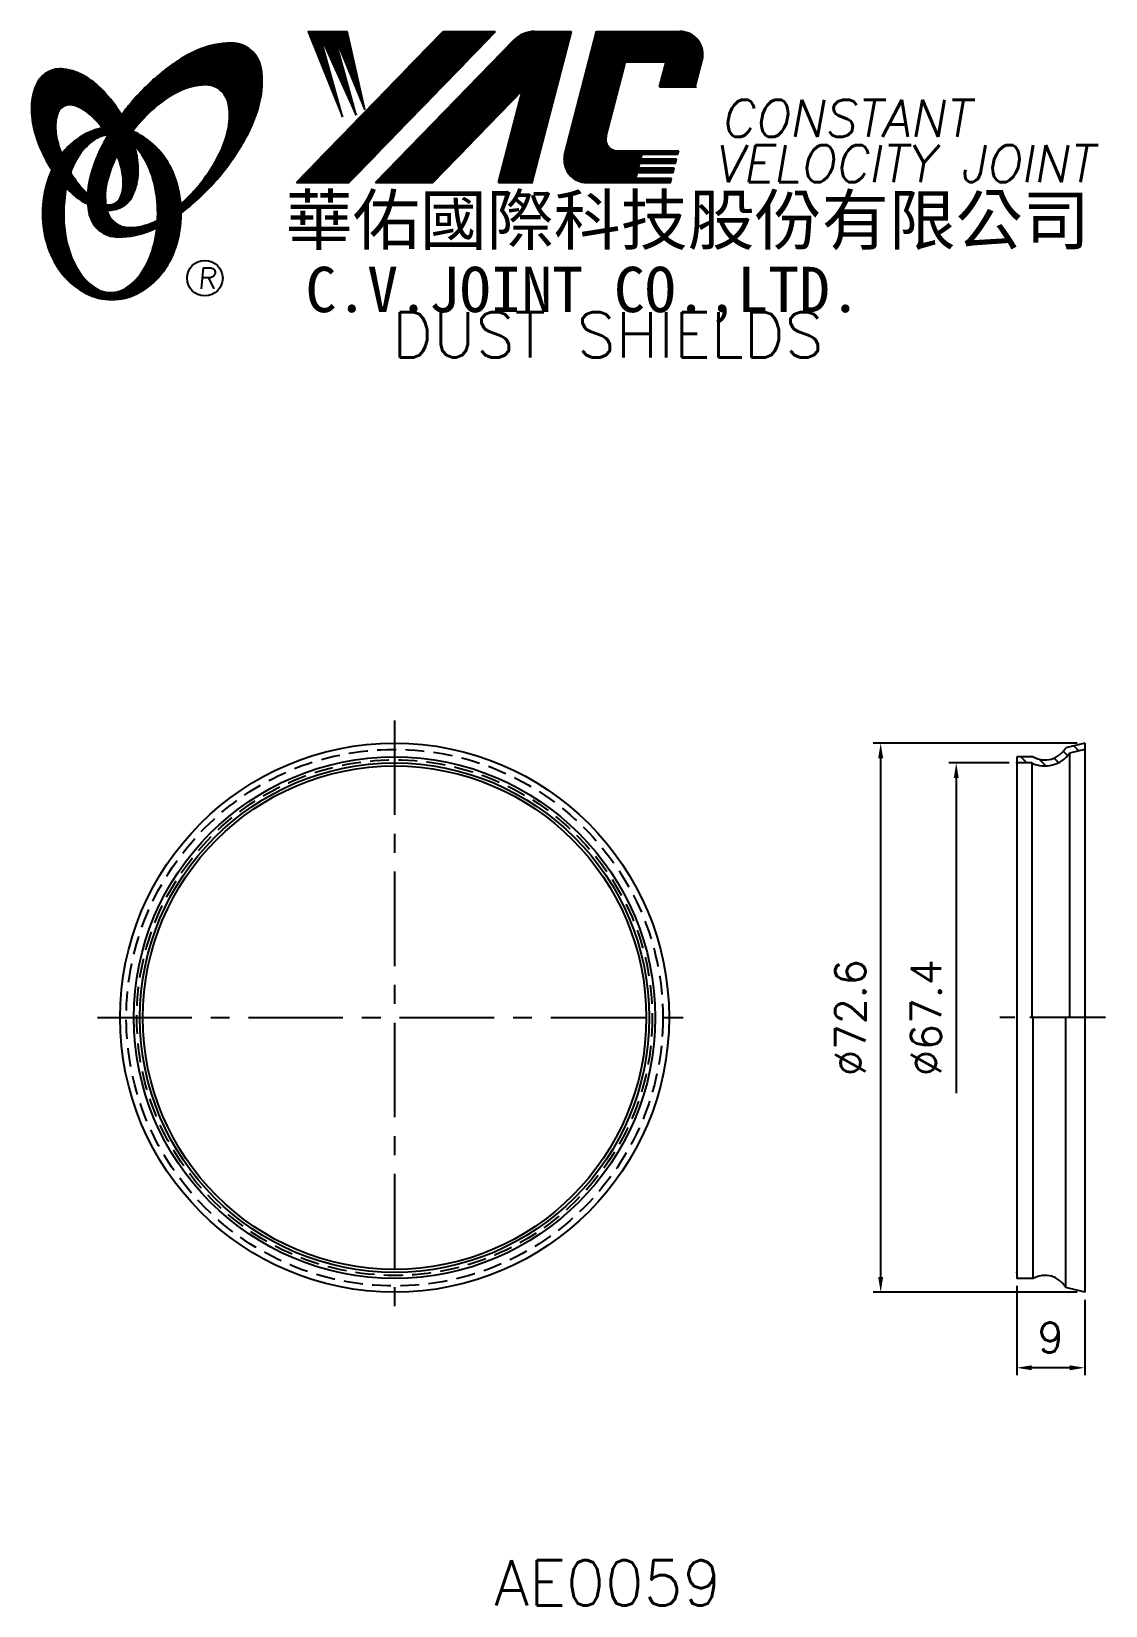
# Model space of a CAD drawing. Extents: x 91 to 233, y 1 to 210.
import ezdxf
from ezdxf.enums import TextEntityAlignment as Align

# ---------------------------------------------------------------- set-up
doc = ezdxf.new("R2010")
doc.units = 0
doc.header["$LTSCALE"] = 10
doc.header["$MEASUREMENT"] = 0
doc.linetypes.add('CENTER', pattern=[2, 1.25, -0.25, 0.25, -0.25])
doc.linetypes.add('HIDDEN', pattern=[0.375, 0.25, -0.125])
doc.layers.get('0').update_dxf_attribs({"linetype": 'CONTINUOUS'})
doc.layers.get('DEFPOINTS').update_dxf_attribs({"linetype": 'CONTINUOUS'})
doc.layers.add('4', color=4, linetype='CONTINUOUS')
doc.styles.add('CHINA', font='KAIU.TTF')
doc.styles.add('ITALICC', font='simplex.shx')
doc.dimstyles.new('STANDARD$0', dxfattribs={"dimtxt": 4, "dimasz": 2, "dimexe": 1, "dimexo": 1, "dimgap": 2, "dimtad": 1, "dimdec": 4, "dimzin": 10, "dimtxsty": 'ITALICC', "dimcen": 2, "dimclrd": 5, "dimclre": 5, "dimclrt": 18, "dimaunit": 1, "dimazin": 3, "dimtp": 0.1, "dimtfac": 0.7, "dimtdec": 4, "dimtmove": 0, "dimatfit": 3, "dimtolj": 1, "dimtzin": 10})
pattern_1 = [(45, (-7.845935, 2.159181), (-0.00883883476, 0.00883883476), [])]
pattern_2 = [(45, (160.74461, -34.145228), (-0.00727476112, 0.00727476112), [])]

# ---------------------------------------------------------------- blocks, each defined once
blk = doc.blocks.new('*D14')
at = {"color": 5, "linetype": 'BYBLOCK'}
for p, q in [((220.56, 112.8), (212.56, 112.8)), ((213.56, 110.8), (213.56, 69.1))]:
    blk.add_line(p, q, dxfattribs=at)
blk.add_solid([(213.23, 110.8), (213.89, 110.8), (213.56, 112.8)], dxfattribs=at)
at = {"layer": 'DEFPOINTS', "color": 0, "linetype": 'BYBLOCK'}
for p in [(213.56, 112.8), (221.56, 112.8), (221.56, 45.4)]:
    blk.add_point(p, dxfattribs=at)
at = {"color": 18, "linetype": 'BYBLOCK', "insert": (209.56, 79.1), "char_height": 4, "attachment_point": 5, "rotation": 90, "style": 'ITALICC'}
blk.add_mtext('\\A1;∅67.4', dxfattribs=at)
blk = doc.blocks.new('*D15')
at = {"color": 5, "linetype": 'BYBLOCK'}
for p, q in [((229.56, 115.42), (202.56, 115.42)), ((203.56, 44.77), (203.56, 113.42)), ((229.56, 42.77), (202.56, 42.77))]:
    blk.add_line(p, q, dxfattribs=at)
for points in [[(203.23, 113.42), (203.89, 113.42), (203.56, 115.42)], [(203.23, 44.77), (203.89, 44.77), (203.56, 42.77)]]:
    blk.add_solid(points, dxfattribs=at)
at = {"layer": 'DEFPOINTS', "color": 0, "linetype": 'BYBLOCK'}
for p in [(203.56, 115.42), (230.56, 115.42), (230.56, 42.77)]:
    blk.add_point(p, dxfattribs=at)
at = {"color": 18, "linetype": 'BYBLOCK', "insert": (199.56, 79.1), "char_height": 4, "attachment_point": 5, "rotation": 90, "style": 'ITALICC'}
blk.add_mtext('\\A1;∅72.6', dxfattribs=at)
blk = doc.blocks.new('*D16')
at = {"color": 5, "linetype": 'BYBLOCK'}
for p, q in [((221.56, 43.6), (221.56, 31.77)), ((230.56, 41.77), (230.56, 31.77)), ((228.56, 32.77), (223.56, 32.77))]:
    blk.add_line(p, q, dxfattribs=at)
for points in [[(223.56, 33.1), (223.56, 32.44), (221.56, 32.77)], [(228.56, 33.1), (228.56, 32.44), (230.56, 32.77)]]:
    blk.add_solid(points, dxfattribs=at)
at = {"layer": 'DEFPOINTS', "color": 0, "linetype": 'BYBLOCK'}
for p in [(221.56, 44.6), (230.56, 42.77), (221.56, 32.77)]:
    blk.add_point(p, dxfattribs=at)
at = {"color": 18, "linetype": 'BYBLOCK', "insert": (226.06, 36.77), "char_height": 4, "attachment_point": 5, "style": 'ITALICC'}
blk.add_mtext('\\A1;9', dxfattribs=at)

msp = doc.modelspace()

# ---------------------------------------------------------------- hatches: boundary and pattern name
at = {"layer": '4', "linetype": 'CONTINUOUS'}
h = msp.add_hatch(dxfattribs=at)
h.set_pattern_fill('ANSI31', color=5, scale=0.1, style=0)
h.set_pattern_definition(pattern_1)
h.paths.add_polyline_path([(152.61277, 209.59016), (145.65546, 209.59016), (126.23886, 189.5864), (133.19616, 189.5864)])
h.paths.add_polyline_path([(156.15966, 201.82459), (152.97929, 189.5864), (157.46027, 189.5864), (162.65871, 209.59016), (157.76198, 209.59016, 0.202785967), (155.02791, 208.43375), (136.73378, 189.5864), (144.28069, 189.5864)])
h.paths.add_polyline_path([(169.78677, 205.59175), (175.18049, 205.59175), (174.31147, 202.24773), (179.02829, 202.24773), (179.94501, 205.7753, 0.490800957), (176.99481, 209.59016), (165.96049, 209.59016), (161.75344, 193.40127, 0.490800957), (164.70364, 189.5864), (175.73795, 189.5864), (175.8924, 190.18072), (171.17558, 190.18072), (171.36895, 190.9248), (176.08577, 190.9248), (176.24432, 191.53494), (171.5275, 191.53494), (171.68875, 192.15541), (176.40557, 192.15541), (176.56175, 192.7564), (171.84493, 192.7564), (172.00173, 193.35978), (176.71855, 193.35978), (176.83528, 193.80897), (168.69553, 193.80897, -0.490800957), (167.22043, 195.7164)])
h = msp.add_hatch(dxfattribs=at)
h.set_pattern_fill('ANSI31', color=1, scale=0.1, style=0)
h.set_pattern_definition(pattern_1)
h.paths.add_polyline_path([(132.97083, 209.59016), (127.79351, 209.59016), (132.36427, 198.28643), (129.29833, 209.24441), (134.13307, 198.52208), (131.18506, 209.24441), (135.31228, 199.22905)])
h = msp.add_hatch(dxfattribs=at)
h.set_pattern_fill('ANSI31', color=5, scale=0.082305, style=0)
h.set_pattern_definition([(45, (-7.845935, 2.159181), (-0.00727476112, 0.00727476112), [])])
h.paths.add_polyline_path([(114.18954, 202.52769, -0.172879177), (116.13101, 201.86912, -0.172879177), (117.2183, 200.13107, -0.104527385), (117.24608, 196.80288, -0.065680101), (116.07655, 193.40092, -0.051823203), (113.63613, 189.55853, -0.044272532), (110.96116, 186.7322, -0.020203161), (111.01475, 185.59428, 0.006517006), (111.4193, 185.90635, 0.049863361), (115.97272, 190.31942, 0.049863361), (119.56236, 195.54658, 0.063682799), (121.3834, 200.17393, 0.103597411), (121.5727, 204.7579, 0.177892575), (120.22409, 207.12818, 0.177892575), (117.6617, 208.0615, 0.103597411), (113.1739, 207.10846, 0.063682799), (108.91616, 204.53938, 0.049863361), (104.36274, 200.12632, 0.016070017), (103.09204, 198.52001, -0.007061632), (103.33932, 198.08298, -0.031648676), (104.29191, 196.0464, -0.008069351), (104.72381, 196.61071, -0.051823203), (107.90219, 199.86917, -0.065680101), (110.94412, 201.78952, -0.104527385)])
h.paths.add_polyline_path([(101.11387, 189.36637, -0.065680101), (102.2834, 192.76832, -0.006063428), (102.52734, 193.24334, 0.027613469), (101.8005, 194.83141, 0.017011252), (101.26708, 195.76638, 0.007829282), (100.7731, 194.89916, 0.063682799), (98.95205, 190.27181, 0.103597411), (98.76276, 185.68784, 0.177892575), (100.11136, 183.31756, 0.177892575), (102.67375, 182.38423, 0.103597411), (107.16155, 183.33728, 0.008811776), (107.78852, 183.62736, 0.013922709), (107.86584, 184.59717, -0.009086703), (107.41583, 184.37972, -0.104527385), (104.17041, 183.64156, -0.172879177), (102.22894, 184.30012, -0.172879177), (101.14164, 186.03818, -0.104527385)])
h = msp.add_hatch(dxfattribs=at)
h.set_pattern_fill('ANSI31', color=3, scale=0.082305, style=0)
h.set_pattern_definition(pattern_2)
h.paths.add_polyline_path([(98.39303, 203.57852, 0.106488277), (95.45115, 204.61709, 0.158297415), (93.36095, 204.22205, 0.158297415), (91.90162, 202.67436, 0.106488277), (91.19081, 199.63659, 0.071723199), (91.60885, 196.32364, 0.058080454), (93.15384, 192.50825, 0.058080454), (95.53489, 189.15046, 0.071723199), (98.10013, 187.01271, 0.020895977), (98.64031, 186.71072, -0.030777155), (98.6244, 188.08694, -0.042059526), (97.52805, 189.2497, -0.04691039), (95.90888, 191.73085, -0.04691039), (94.7806, 194.47033, -0.060581117), (94.3785, 196.7324, -0.10187153), (94.69012, 198.8206, -0.185892489), (95.47021, 199.71224, -0.185892489), (96.64686, 199.85036, -0.10187153), (98.54451, 198.92483, -0.060581117), (100.18134, 197.31256, -0.04691039), (101.8005, 194.83141, -0.04691039), (102.92878, 192.09192, -0.060581117), (103.33088, 189.82986, -0.10187153), (103.01926, 187.74165, -0.185892489), (102.23917, 186.85001, -0.185892489), (101.06253, 186.71189, -0.002013383), (101.02173, 186.72252, 0.021593804), (101.14164, 186.03818, 0.006477741), (101.15965, 185.96114, 0.14950097), (103.1322, 186.36918, 0.158297415), (104.59154, 187.91687, 0.106488277), (105.30235, 190.95463, 0.071723199), (104.8843, 194.26759, 0.058080454), (103.33932, 198.08298, 0.058080454), (100.95827, 201.44077, 0.071723199)])
h = msp.add_hatch(dxfattribs=at)
h.set_pattern_fill('ANSI31', color=1, scale=0.082305, style=0)
h.set_pattern_definition(pattern_2)
h.paths.add_polyline_path([(99.48666, 195.25507, -0.120168026), (101.17845, 195.90846, 0.016865385), (100.57869, 196.7912, 0.076648372), (98.42246, 196.07228, 0.104809576), (95.33801, 193.55918, 0.005838257), (95.17106, 193.34698, 0.028089978), (95.90888, 191.73085, 0.014237292), (96.35101, 190.9458, -0.045767751), (97.27619, 192.88265, -0.106890197)])
h.paths.add_polyline_path([(95.45529, 185.50045, -0.048711043), (95.78539, 188.88079, -0.007865741), (95.53489, 189.15046, -0.037695478), (93.89901, 191.26922, 0.03042545), (93.37368, 189.96525, 0.080710289), (92.64825, 185.50045, 0.080710289), (93.37368, 181.03566, 0.089265679), (95.33801, 177.44172, 0.104809576), (98.42246, 174.92862, 0.11926607), (101.83165, 174.10369, 0.11926607), (105.24085, 174.92862, 0.104809576), (108.3253, 177.44172, 0.089265679), (110.28962, 181.03566, 0.080710289), (111.01506, 185.50045, 0.080710289), (110.28962, 189.96525, 0.089265679), (108.3253, 193.55918, 0.104809576), (105.24085, 196.07228, 0.025513357), (104.54761, 196.38503, 0.004818181), (104.29191, 196.0464, -0.023722145), (104.83312, 194.44965, -0.065307489), (106.0683, 192.88265, -0.073950765), (107.38075, 189.68492, -0.060532391), (107.88921, 185.50045, -0.060532391), (107.38075, 181.31599, -0.073950765), (106.0683, 178.11826, -0.106890197), (103.85784, 175.74583, -0.153118262), (101.67225, 175.06046, -0.153118262), (99.48666, 175.74583, -0.106890197), (97.27619, 178.11826, -0.073950765), (95.96374, 181.31599, -0.060532391)])
h = msp.add_hatch(dxfattribs=at)
h.set_pattern_fill('ANSI31', color=5, scale=12, angle=90, style=0)
h.set_pattern_definition([(135, (0.2229, -1.8082), (-1.06066, -1.06066), [])])
h.paths.add_polyline_path([(223.75128, 113.59607), (221.55914, 113.59607), (221.55914, 112.79607), (223.55914, 112.79607, 0.365305404), (228.55914, 114.09607), (230.55914, 114.59607), (230.55914, 115.42069), (228.05896, 114.79565, -0.405987667)])

# ---------------------------------------------------------------- linework, layer by layer
at = {"layer": '4', "color": 5, "linetype": 'CONTINUOUS'}
for p, q in [((126.23886, 189.5864), (145.65546, 209.59016)), ((133.19616, 189.5864), (152.61277, 209.59016)), ((136.73378, 189.5864), (155.02791, 208.43375)), ((145.65546, 209.59016), (152.61277, 209.59016)), ((157.46027, 189.5864), (162.65871, 209.59016)), ((157.76198, 209.59016), (162.65871, 209.59016)), ((161.75344, 193.40127), (165.96049, 209.59016)), ((165.96049, 209.59016), (176.99481, 209.59016)), ((167.22043, 195.7164), (169.78677, 205.59175)), ((169.78677, 205.59175), (175.18049, 205.59175)), ((174.31147, 202.24773), (175.18049, 205.59175)), ((179.02829, 202.24773), (179.94501, 205.7753)), ((174.31147, 202.24773), (179.17872, 202.24773)), ((144.28069, 189.5864), (156.15966, 201.82459)), ((152.97929, 189.5864), (156.15966, 201.82459)), ((168.69553, 193.80897), (176.83528, 193.80897)), ((176.71855, 193.35978), (176.83528, 193.80897)), ((171.5275, 191.53494), (171.68875, 192.15541)), ((171.68875, 192.15541), (176.40557, 192.15541)), ((171.84493, 192.7564), (172.00173, 193.35978)), ((171.84493, 192.7564), (176.56175, 192.7564)), ((172.00173, 193.35978), (176.71855, 193.35978)), ((176.40557, 192.15541), (176.56175, 192.7564)), ((126.23886, 189.5864), (133.19616, 189.5864)), ((136.73378, 189.5864), (144.28069, 189.5864)), ((152.97929, 189.5864), (157.46027, 189.5864)), ((164.70364, 189.5864), (175.73795, 189.5864)), ((171.17558, 190.18072), (171.36895, 190.9248)), ((171.17558, 190.18072), (175.8924, 190.18072)), ((171.36895, 190.9248), (176.08577, 190.9248)), ((171.5275, 191.53494), (176.24432, 191.53494)), ((175.73795, 189.5864), (175.8924, 190.18072)), ((176.08577, 190.9248), (176.24432, 191.53494))]:
    msp.add_line(p, q, dxfattribs=at)
at = {"layer": '4', "color": 1, "linetype": 'CONTINUOUS'}
for p, q in [((127.79351, 209.59016), (132.36427, 198.28643)), ((127.79351, 209.59016), (132.97083, 209.59016)), ((129.29833, 209.24441), (134.13307, 198.52208)), ((132.36427, 198.28643), (129.29833, 209.24441)), ((131.18506, 209.24441), (135.31228, 199.22905)), ((134.13307, 198.52208), (131.18506, 209.24441)), ((135.31228, 199.22905), (132.97083, 209.59016))]:
    msp.add_line(p, q, dxfattribs=at)
at = {"layer": '4', "color": 5, "linetype": 'CENTER'}
for p, q in [((139.2345, 118.42069), (139.2345, 39.77145)), ((99.90988, 79.09607), (178.55913, 79.09607))]:
    msp.add_line(p, q, dxfattribs=at)
at = {"layer": '4', "color": 7, "linetype": 'CONTINUOUS'}
for p, q in [((139.2345, 115.42069), (139.2345, 114.59607)), ((230.55914, 115.42069), (228.05896, 114.79565)), ((230.55914, 114.59607), (228.55914, 114.09607)), ((230.55914, 115.42069), (230.55914, 42.77145)), ((221.55914, 113.59607), (221.55914, 44.59607)), ((223.75128, 113.59607), (221.55914, 113.59607)), ((223.55914, 112.79607), (221.55914, 112.79607)), ((223.55914, 112.79607), (223.55914, 79.09607)), ((228.55914, 114.09607), (228.55914, 79.09607)), ((223.75128, 44.59607), (223.75128, 79.09607)), ((228.05896, 43.3965), (228.05896, 79.09607)), ((223.75128, 44.59607), (221.55914, 44.59607)), ((230.55914, 42.77145), (228.05896, 43.3965))]:
    msp.add_line(p, q, dxfattribs=at)
at = {"layer": '4', "color": 5, "linetype": 'CENTER', "ltscale": 0.8}
msp.add_line((233.3135, 79.09607), (218.55914, 79.09607), dxfattribs=at)
at = {"layer": '4', "color": 5, "linetype": 'CONTINUOUS'}
for points in [[(111.01475, 185.59428, 0.006517006), (111.4193, 185.90635, 0.049863361), (115.97272, 190.31942, 0.049863361), (119.56236, 195.54658, 0.063682799), (121.3834, 200.17393, 0.103597411), (121.5727, 204.7579, 0.177892575), (120.22409, 207.12818, 0.177892575), (117.6617, 208.0615, 0.103597411), (113.1739, 207.10846, 0.063682799), (108.91616, 204.53938, 0.049863361), (104.36274, 200.12632, 0.016070017), (103.09204, 198.52001)], [(110.96116, 186.7322, 0.044272532), (113.63613, 189.55853, 0.051823203), (116.07655, 193.40092, 0.065680101), (117.24608, 196.80288, 0.104527385), (117.2183, 200.13107, 0.172879177), (116.13101, 201.86912, 0.172879177), (114.18954, 202.52769, 0.104527385), (110.94412, 201.78952, 0.065680101), (107.90219, 199.86917, 0.051823203), (104.72381, 196.61071, 0.008069351), (104.29191, 196.0464)], [(101.26708, 195.76638, 0.007829282), (100.7731, 194.89916, 0.063682799), (98.95205, 190.27181, 0.103597411), (98.76276, 185.68784, 0.177892575), (100.11136, 183.31756, 0.177892575), (102.67375, 182.38423, 0.103597411), (107.16155, 183.33728, 0.008811776), (107.78852, 183.62736, 0.008811776)], [(102.52734, 193.24334, 0.006063428), (102.2834, 192.76832, 0.065680101), (101.11387, 189.36637, 0.104527385), (101.14164, 186.03818, 0.172879177), (102.22894, 184.30012, 0.172879177), (104.17041, 183.64156, 0.104527385), (107.41583, 184.37972, 0.009086703), (107.86584, 184.59717, 0.009086703)]]:
    msp.add_lwpolyline(points, format="xyb", dxfattribs=at)
at = {"layer": '4', "color": 3, "linetype": 'CONTINUOUS'}
for points in [[(101.15965, 185.96114, 0.14950097), (103.1322, 186.36918, 0.158297415), (104.59154, 187.91687, 0.106488277), (105.30235, 190.95463, 0.071723199), (104.8843, 194.26759, 0.058080454), (103.33932, 198.08298, 0.058080454), (100.95827, 201.44077, 0.071723199), (98.39303, 203.57852, 0.106488277), (95.45115, 204.61709, 0.158297415), (93.36095, 204.22205, 0.158297415), (91.90162, 202.67436, 0.106488277), (91.19081, 199.63659, 0.071723199), (91.60885, 196.32364, 0.058080454), (93.15384, 192.50825, 0.058080454), (95.53489, 189.15046, 0.071723199), (98.10013, 187.01271, 0.020895977), (98.64031, 186.71072, 0.020895977)], [(101.02173, 186.72252, 0.002013383), (101.06253, 186.71189, 0.185892489), (102.23917, 186.85001, 0.185892489), (103.01926, 187.74165, 0.10187153), (103.33088, 189.82986, 0.060581117), (102.92878, 192.09192, 0.04691039), (101.8005, 194.83141, 0.04691039), (100.18134, 197.31256, 0.060581117), (98.54451, 198.92483, 0.10187153), (96.64686, 199.85036, 0.185892489), (95.47021, 199.71224, 0.185892489), (94.69012, 198.8206, 0.10187153), (94.3785, 196.7324, 0.060581117), (94.7806, 194.47033, 0.04691039), (95.90888, 191.73085, 0.04691039), (97.52805, 189.2497, 0.042059526), (98.6244, 188.08694, 0.042059526)]]:
    msp.add_lwpolyline(points, format="xyb", dxfattribs=at)
at = {"layer": '4', "color": 1, "linetype": 'CONTINUOUS'}
for points in [[(93.89901, 191.26922, 0.03042545), (93.37368, 189.96525, 0.080710289), (92.64825, 185.50045, 0.080710289), (93.37368, 181.03566, 0.089265679), (95.33801, 177.44172, 0.104809576), (98.42246, 174.92862, 0.11926607), (101.83165, 174.10369, 0.11926607), (105.24085, 174.92862, 0.104809576), (108.3253, 177.44172, 0.089265679), (110.28962, 181.03566, 0.080710289), (111.01506, 185.50045, 0.080710289), (110.28962, 189.96525, 0.089265679), (108.3253, 193.55918, 0.104809576), (105.24085, 196.07228, 0.025513357), (104.54761, 196.38503, 0.025513357)], [(100.57869, 196.7912, 0.076648372), (98.42246, 196.07228, 0.104809576), (95.33801, 193.55918, 0.005838257), (95.17106, 193.34698, 0.005838257)], [(101.17845, 195.90846, 0.120168026), (99.48666, 195.25507, 0.106890197), (97.27619, 192.88265, 0.045767751), (96.35101, 190.9458, 0.045767751)], [(95.78539, 188.88079, 0.048711043), (95.45529, 185.50045, 0.060532391), (95.96374, 181.31599, 0.073950765), (97.27619, 178.11826, 0.106890197), (99.48666, 175.74583, 0.153118262), (101.67225, 175.06046, 0.153118262), (103.85784, 175.74583, 0.106890197), (106.0683, 178.11826, 0.073950765), (107.38075, 181.31599, 0.060532391), (107.88921, 185.50045, 0.060532391), (107.38075, 189.68492, 0.073950765), (106.0683, 192.88265, 0.065307489), (104.83312, 194.44965)]]:
    msp.add_lwpolyline(points, format="xyb", dxfattribs=at)
at = {"layer": '4', "color": 5, "linetype": 'CONTINUOUS'}
msp.add_circle((114.13589, 176.95473), 2.35282, dxfattribs=at)
at = {"layer": '4', "color": 7, "linetype": 'CONTINUOUS'}
for radius in [36.32462, 34.5, 33.7, 33.30779]:
    msp.add_circle((139.2345, 79.09607), radius, dxfattribs=at)
at = {"layer": '4', "color": 5, "linetype": 'HIDDEN'}
for radius in [35.5, 34.10779]:
    msp.add_circle((139.2345, 79.09607), radius, dxfattribs=at)
at = {"layer": '4', "color": 5, "linetype": 'CONTINUOUS'}
for centre, radius, start, end in [((157.76198, 205.77992), 3.81024, 90, 135.8533387), ((176.99481, 206.54197), 3.04819, 345.4326059, 90), ((168.69553, 195.33307), 1.5241, 165.4326059, 270), ((164.70364, 192.6346), 3.04819, 165.4326059, 270)]:
    msp.add_arc(centre, radius, start, end, dxfattribs=at)
at = {"layer": '4', "color": 7, "linetype": 'CONTINUOUS'}
for centre, radius, start, end in [((225.2882, 116.41124), 3.20737, 241.3680506, 329.7542339), ((225.2882, 116.41124), 4.00737, 244.4391726, 324.7092598), ((225.2882, 41.78091), 3.20737, 30.2457661, 118.6319494)]:
    msp.add_arc(centre, radius, start, end, dxfattribs=at)
for p in [(221.55914, 112.79607), (221.55914, 112.79607), (221.55914, 112.79607), (221.55914, 45.39607), (221.55914, 45.39607), (221.55914, 45.39607)]:
    msp.add_point(p, dxfattribs=at)

# ---------------------------------------------------------------- texts
at = {"layer": '4', "color": 5, "linetype": 'CONTINUOUS', "style": 'ITALICC'}
for s, height, oblique, p in [('CONSTANT', 4.9, 10, (182.38767, 195.65687)), ('VELOCITY JOINT', 4.9, 10, (181.50944, 189.66149)), ('R', 2.75625, 5, (113.17721, 175.54513))]:
    msp.add_text(s, height=height, dxfattribs=dict(at, oblique=oblique)).set_placement(p)
at = {"layer": '4', "color": 7, "linetype": 'CONTINUOUS', "style": 'CHINA'}
for s, height, p in [('華佑國際科技股份有限公司', 6.5, (124.8255, 181.39656)), ('C.V.JOINT CO.,LTD.', 6, (127.45414, 172.45034))]:
    msp.add_text(s, height=height, dxfattribs=at).set_placement(p)
at = {"layer": '4', "color": 18, "linetype": 'CONTINUOUS', "style": 'ITALICC'}
for s, p in [('DUST SHIELDS', (167.45686, 166.45752)), ('AE0059', (167.45686, 1.31013))]:
    msp.add_text(s, height=6, dxfattribs=at).set_placement(p, align=Align.CENTER)

# ---------------------------------------------------------------- dimensions: what is measured, and where the dimension line sits
at = {"layer": '4', "color": 7, "linetype": 'CONTINUOUS'}
dim = msp.add_linear_dim(base=(203.55917, 115.42069), p1=(230.55914, 42.77145), p2=(230.55914, 115.42069), angle=90, text='%%C72.6', dimstyle='STANDARD$0', dxfattribs=at)
dim.commit()
dim.dimension.update_dxf_attribs({"geometry": '*D15', "text_midpoint": (199.55917, 79.09607)})
dim = msp.add_linear_dim(base=(213.55913, 112.79607), p1=(221.55914, 45.39607), p2=(221.55914, 112.79607), angle=90, text='%%C67.4', dimstyle='STANDARD$0', override={"dimcen": -2, "dimse1": 1, "dimsd1": 1}, dxfattribs=at)
dim.commit()
dim.dimension.update_dxf_attribs({"geometry": '*D14', "text_midpoint": (209.55913, 79.09607)})
dim = msp.add_linear_dim(base=(221.55914, 32.77142), p1=(230.55914, 42.77145), p2=(221.55914, 44.59607), text='9', dimstyle='STANDARD$0', dxfattribs=at)
dim.commit()
dim.dimension.update_dxf_attribs({"geometry": '*D16', "text_midpoint": (226.05914, 36.77142)})

doc.saveas('drawing.dxf')
